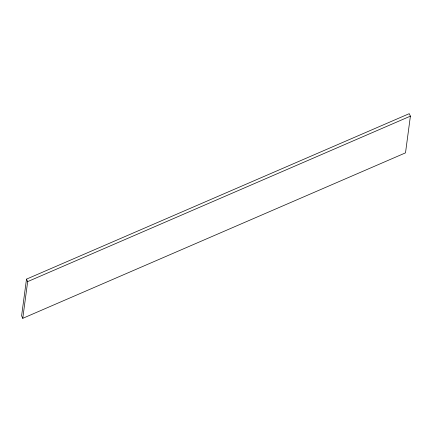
<?xml version="1.0" encoding="UTF-8"?>
<svg xmlns="http://www.w3.org/2000/svg" width="432" height="432" viewBox="0 0 432 432"><rect width="100%" height="100%" fill="white"/><g stroke="black" fill="none" stroke-linecap="round" stroke-linejoin="round"><path stroke-width="0.65" d="M26.498 279.137L21.6 315.851L22.766 318.325L405.502 152.863L410.4 116.149L409.234 113.675L26.498 279.137L27.664 281.615L22.766 318.325M27.664 281.615L410.4 116.149"/></g></svg>
